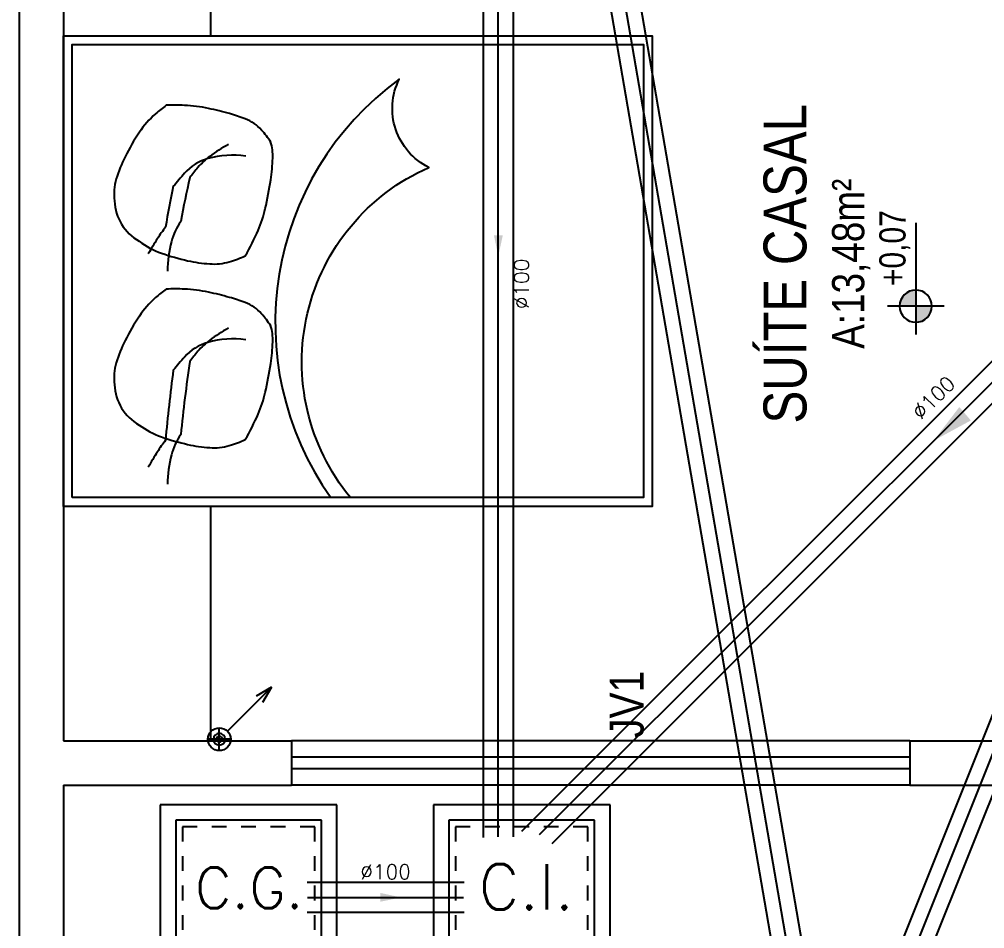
# Model space of a CAD drawing. Header units: millimetres. Extents: x 3923 to 4007, y 744 to 863.
# Drawn here: x 3954.5 to 3961.06, y 825.44 to 831.62 of the extents above; entities that cross this region are included whole.
import ezdxf
from ezdxf.enums import TextEntityAlignment as Align

# ---------------------------------------------------------------- set-up
doc = ezdxf.new("R2010")
doc.units = ezdxf.units.MM
doc.linetypes.add('HIDDEN', pattern=[0.375, 0.25, -0.125])
for name, color, linetype in [('-HIDRO', 8, 'Continuous'), ('A-PEN-W', 7, 'Continuous'), ('AF', 5, 'Continuous'), ('COTAS', 7, 'Continuous'), ('DIVERSOS', 1, 'Continuous'), ('E-txt-g', 3, 'Continuous'), ('HIDROGRAFIA', 4, 'Continuous'), ('Texto-Tubos', 7, 'Continuous'), ('TigreCad', 3, 'Continuous'), ('TUBULAÇÃO_ESGOTO', 5, 'Continuous')]:
    doc.layers.add(name, color=color, linetype=linetype)
doc.layers.add('E-Txt-W', color=7, linetype='Continuous', lineweight=20)
doc.styles.add('F2', font='ARIALN.TTF')
doc.styles.add('R80', font='simplex.shx', dxfattribs={"height": 12})
doc.styles.add('REG60', font='romans.shx', dxfattribs={"width": 0.8, "height": 0.15})
doc.styles.add('REG80', font='romans.shx', dxfattribs={"width": 0.8, "height": 0.2})
doc.styles.add('TCTUBOS-TXT', font='txt.shx')

# ---------------------------------------------------------------- blocks, each defined once
blk = doc.blocks.new('TXT-AMB75')
at = {"layer": 'E-txt-g', "style": 'REG80', "width": 0.8, "flags": 8}
blk.add_attdef('TXT', text='', height=0.2, dxfattribs=at).set_placement((0.0055, 0.2964), align=Align.CENTER)
at = {"layer": 'E-Txt-W', "style": 'REG60', "width": 0.8, "flags": 8}
blk.add_attdef('TXT', text='', height=0.15, dxfattribs=at).set_placement((0.0055, 0.0271), align=Align.CENTER)
blk = doc.blocks.new('NIVEL')
at = {"layer": 'DIVERSOS'}
h = blk.add_hatch(color=7, dxfattribs=at)
h.paths.add_polyline_path([(0, 0.1375, 0.414214), (-0.1375, 0), (0, 0)])
h.paths.add_polyline_path([(0, 0), (0, -0.1375, 0.414214), (0.1375, 0)])
at = {"layer": 'DIVERSOS', "color": 7}
for p, q in [((0, 0.2417), (0, -0.2417)), ((0.7095, 0), (-0.2418, 0))]:
    blk.add_line(p, q, dxfattribs=at)
blk.add_circle((0, 0), 0.1375, dxfattribs=at)
blk = doc.blocks.new('CIRCULOS')
at = {"layer": 'COTAS'}
for p, q in [((0, 4), (0, -4)), ((-4, 0), (4, 0))]:
    blk.add_line(p, q, dxfattribs=at)
for radius in [2, 1]:
    blk.add_circle((0, 0), radius, dxfattribs=at)
blk = doc.blocks.new('inp_cx')
for p, q in [((40, 40), (-40, 40)), ((-40, 40), (-40, -40)), ((40, -40), (40, 40)), ((-40, -40), (40, -40))]:
    blk.add_line(p, q)
at = {"color": 1, "linetype": 'Continuous', "ltscale": 0.5}
for p, q in [((33, 33), (-33, 33)), ((-33, 33), (-33, -33)), ((33, -33), (33, 33)), ((-33, -33), (33, -33))]:
    blk.add_line(p, q, dxfattribs=at)
at = {"color": 1, "linetype": 'HIDDEN', "ltscale": 0.5}
for p, q in [((30, 30), (-30, 30)), ((-30, 30), (-30, -30)), ((30, -30), (30, 30)), ((-30, -30), (30, -30))]:
    blk.add_line(p, q, dxfattribs=at)
at = {"style": 'R80'}
blk.add_text('C.I.', height=20.592, dxfattribs=at).set_placement((-19.56, -7.5))
blk = doc.blocks.new('_cxgordu')
for p, q in [((40, 40), (-40, 40)), ((-40, 40), (-40, -40)), ((40, -40), (40, 40)), ((-40, -40), (40, -40))]:
    blk.add_line(p, q)
at = {"color": 1, "linetype": 'Continuous', "ltscale": 0.5}
for p, q in [((33, 33), (-33, 33)), ((-33, 33), (-33, -33)), ((33, -33), (33, 33)), ((-33, -33), (33, -33))]:
    blk.add_line(p, q, dxfattribs=at)
at = {"color": 1, "linetype": 'HIDDEN', "ltscale": 0.5}
for p, q in [((30, 30), (-30, 30)), ((-30, 30), (-30, -30)), ((30, -30), (30, 30)), ((-30, -30), (30, -30))]:
    blk.add_line(p, q, dxfattribs=at)
at = {"style": 'R80'}
blk.add_text('C.G.', height=18.48, dxfattribs=at).set_placement((-24.3, -6.88))

msp = doc.modelspace()

# ---------------------------------------------------------------- linework, layer by layer
at = {"layer": '-HIDRO', "ltscale": 0.5}
for p, q in [((3954.4976, 859.9153), (3954.4976, 809.9153)), ((3954.7976, 833.1153), (3954.7976, 826.7153)), ((3955.7974, 833.1153), (3955.7974, 831.5068)), ((3955.7974, 828.3088), (3955.7974, 826.7153)), ((3954.7976, 826.7153), (3956.3476, 826.7153)), ((3954.7976, 826.7153), (3956.3476, 826.7153)), ((3956.3476, 826.7153), (3956.3476, 826.4153)), ((3960.5476, 826.7153), (3962.0976, 826.7153)), ((3960.5476, 826.7153), (3960.5476, 826.4153)), ((3960.5476, 826.6053), (3956.3476, 826.6053)), ((3960.5476, 826.5253), (3956.3476, 826.5253)), ((3954.7976, 826.4153), (3954.7976, 811.0153)), ((3954.7976, 826.4153), (3956.3476, 826.4153)), ((3960.5476, 826.4153), (3962.3976, 826.4153))]:
    msp.add_line(p, q, dxfattribs=at)
at = {"layer": '-HIDRO'}
for p, q in [((3960.5476, 826.7153), (3956.3476, 826.7153)), ((3960.5476, 826.4153), (3956.3476, 826.4153))]:
    msp.add_line(p, q, dxfattribs=at)
for points in [[(3954.7976, 828.3088), (3954.7976, 831.5068), (3958.7976, 831.5068), (3958.7976, 828.3088)], [(3954.8576, 828.3688), (3954.8576, 831.4468), (3958.7376, 831.4468), (3958.7376, 828.3688)]]:
    msp.add_lwpolyline(points, close=True, dxfattribs=at)
for points in [[(3956.748, 828.3688, -0.497), (3957.2792, 830.6123, -0.414214), (3957.0792, 831.2123, 0.410343), (3956.6143, 828.3688)], [(3956.2056, 830.7841, 0.040453), (3956.1433, 830.8664, 0.121269), (3956.0317, 830.9429, 0.020937), (3955.9256, 830.9777, 0.015911), (3955.783, 831.0132, 0.04249), (3955.6189, 831.0342, 0.020654), (3955.4959, 831.0343, 0.022056), (3955.4235, 830.9762, 0.064376), (3955.3131, 830.8508, 0.03352), (3955.2168, 830.685, 0.039598), (3955.1565, 830.5341, 0.109626), (3955.1441, 830.3843, 0.257026), (3955.312, 830.1105, 0.075208), (3955.4641, 830.0294, 0.030275), (3955.6414, 829.9786, 0.036967), (3955.7909, 829.9568, 0.089016), (3955.9244, 829.9711, 0.036988), (3956.0326, 830.0116, 0.030345), (3956.1201, 830.1844, 0.04596), (3956.1684, 830.3322, 0.01901), (3956.2055, 830.5287, 0.025886), (3956.2196, 830.6749, 0.088683), (3956.2047, 830.7868, 0.020726)], [(3955.9189, 830.7676, 0.040593), (3955.7914, 830.6872, 0.055645), (3955.7113, 830.6117, 0.015363), (3955.6564, 830.543, 0.01263), (3955.5944, 830.2456, 0.082628), (3955.5319, 830.1084, 0.061291), (3955.5036, 829.9078)], [(3956.0357, 830.6897, 0.103492), (3955.779, 830.6722, 0.14369), (3955.6204, 830.5728, 0.007817), (3955.544, 830.4838, 0.010698), (3955.4906, 830.2066, 0.020146), (3955.4358, 830.1285, 0.015912), (3955.3738, 830.0247)], [(3956.2056, 829.5353, 0.040453), (3956.1433, 829.6176, 0.121269), (3956.0317, 829.694, 0.020937), (3955.9256, 829.7289, 0.015911), (3955.783, 829.7644, 0.04249), (3955.6189, 829.7854, 0.020654), (3955.4959, 829.7855, 0.022056), (3955.4235, 829.7274, 0.064376), (3955.3131, 829.602, 0.03352), (3955.2168, 829.4361, 0.039598), (3955.1565, 829.2853, 0.109626), (3955.1441, 829.1355, 0.257026), (3955.312, 828.8616, 0.075208), (3955.4641, 828.7806, 0.030275), (3955.6414, 828.7298, 0.036967), (3955.7909, 828.708, 0.089016), (3955.9244, 828.7223, 0.036988), (3956.0326, 828.7628, 0.030345), (3956.1201, 828.9355, 0.04596), (3956.1684, 829.0834, 0.01901), (3956.2055, 829.2799, 0.025886), (3956.2196, 829.4261, 0.088683), (3956.2047, 829.5379, 0.020726)], [(3955.9189, 829.5188, 0.040593), (3955.7914, 829.4384, 0.055645), (3955.7113, 829.3629, 0.015363), (3955.6564, 829.2942, 0.01263), (3955.5944, 828.7968, 0.082628), (3955.5319, 828.6596, 0.061291), (3955.5036, 828.459)], [(3956.0357, 829.4408, 0.103492), (3955.779, 829.4233, 0.14369), (3955.6204, 829.3239, 0.007817), (3955.544, 829.235, 0.010698), (3955.4906, 828.7578, 0.020146), (3955.4358, 828.6796, 0.015912), (3955.3738, 828.5759)]]:
    msp.add_lwpolyline(points, format="xyb", dxfattribs=at)
for p, q in [((3955.9112, 826.7813), (3956.21, 827.0801)), ((3956.21, 827.0801), (3956.1067, 827.0189)), ((3956.21, 827.0801), (3956.1488, 826.9768))]:
    msp.add_line(p, q)
msp.add_ellipse((3955.8565, 826.7265), major_axis=(0.0547, 0.0547), ratio=1, start_param=0.785398, end_param=7.068583)
at = {"layer": 'AF'}
for p, q in [((3960.187, 824.315), (3966.7305, 840.6861)), ((3957.6158, 837.5125), (3959.8672, 824.439)), ((3958.0329, 826.0785), (3967.8016, 835.8473)), ((3957.7515, 826.0639), (3957.7515, 833.4033))]:
    msp.add_line(p, q, dxfattribs=at)
at = {"layer": 'TigreCad'}
for p, q in [((3966.6361, 840.7238), (3960.0776, 824.315)), ((3966.8248, 840.6484), (3960.2964, 824.315)), ((3957.5541, 837.2768), (3959.7671, 824.4262)), ((3957.7543, 837.3112), (3959.9673, 824.4607)), ((3967.5673, 835.7566), (3957.9093, 826.0986)), ((3967.711, 835.6129), (3958.1146, 826.0165)), ((3957.6499, 833.2347), (3957.6499, 826.0594)), ((3957.8531, 833.2347), (3957.8531, 826.0623)), ((3956.4529, 825.7546), (3957.5195, 825.7546)), ((3956.4529, 825.5514), (3957.5195, 825.5514))]:
    msp.add_line(p, q, dxfattribs=at)
at = {"layer": 'TUBULAÇÃO_ESGOTO'}
msp.add_line((3956.4546, 825.651), (3957.5155, 825.651), dxfattribs=at)
for points in [[(3957.7515, 830.0093), (3957.7224, 830.1504), (3957.7824, 830.15)], [(3960.7095, 828.7551), (3960.8843, 828.984), (3960.9625, 828.8928)], [(3957.0909, 825.651), (3956.9499, 825.622), (3956.9503, 825.682)]]:
    msp.add_solid(points, dxfattribs=at)

# ---------------------------------------------------------------- block references
at = {"layer": '-HIDRO'}
ref = msp.add_blockref('TXT-AMB75', (3960.2776, 829.9497), dxfattribs=dict(at, xscale=1.458, yscale=1.458, zscale=1.458, rotation=90))
ref.add_attrib('TXT', 'SUÍTE CASAL', dxfattribs={"layer": 'E-txt-g', "color": 2, "height": 0.2916, "rotation": 90, "style": 'F2'}).set_placement((3959.8454, 829.9576), align=Align.CENTER)
ref.add_attrib('TXT', 'A:13,48m²', dxfattribs={"layer": 'E-Txt-W', "height": 0.2187, "rotation": 90, "style": 'F2'}).set_placement((3960.2381, 829.9576), align=Align.CENTER)
at = {"layer": '-HIDRO', "linetype": 'Continuous', "xscale": -0.7971733240954236, "yscale": 0.7971733240954236, "zscale": 0.7971733240954236, "rotation": 270}
msp.add_blockref('NIVEL', (3960.588, 829.6694), dxfattribs=at)
at = {"layer": 'A-PEN-W', "xscale": -0.02, "yscale": 0.02, "zscale": 0.02, "rotation": 270}
msp.add_blockref('CIRCULOS', (3955.8565, 826.7265), dxfattribs=at)
at = {"layer": 'HIDROGRAFIA', "xscale": 0.01500000000032742, "yscale": 0.01499999999987267, "zscale": 0.015}
for name, p in [('_cxgordu', (3956.0552, 825.6814)), ('inp_cx', (3957.9113, 825.6814))]:
    msp.add_blockref(name, p, dxfattribs=at)

# ---------------------------------------------------------------- texts
at = {"layer": '-HIDRO', "linetype": 'Continuous', "style": 'F2'}
for s, height, p in [('+0,07', 0.17812, (3960.3407, 829.8054)), ('JV1', 0.23079, (3958.509, 826.7358))]:
    msp.add_text(s, height=height, rotation=90, dxfattribs=at).set_placement(p, align=Align.TOP_LEFT)
at = {"layer": 'Texto-Tubos', "style": 'TCTUBOS-TXT'}
for rotation, p in [(90, (3957.9599, 829.8201)), (45, (3960.7444, 829.0119))]:
    msp.add_text('%%C100', height=0.1, rotation=rotation, dxfattribs=at).set_placement(p, align=Align.CENTER)
msp.add_text('%%C100', height=0.1, dxfattribs=at).set_placement((3956.9862, 825.7758), align=Align.CENTER)

doc.saveas('drawing.dxf')
